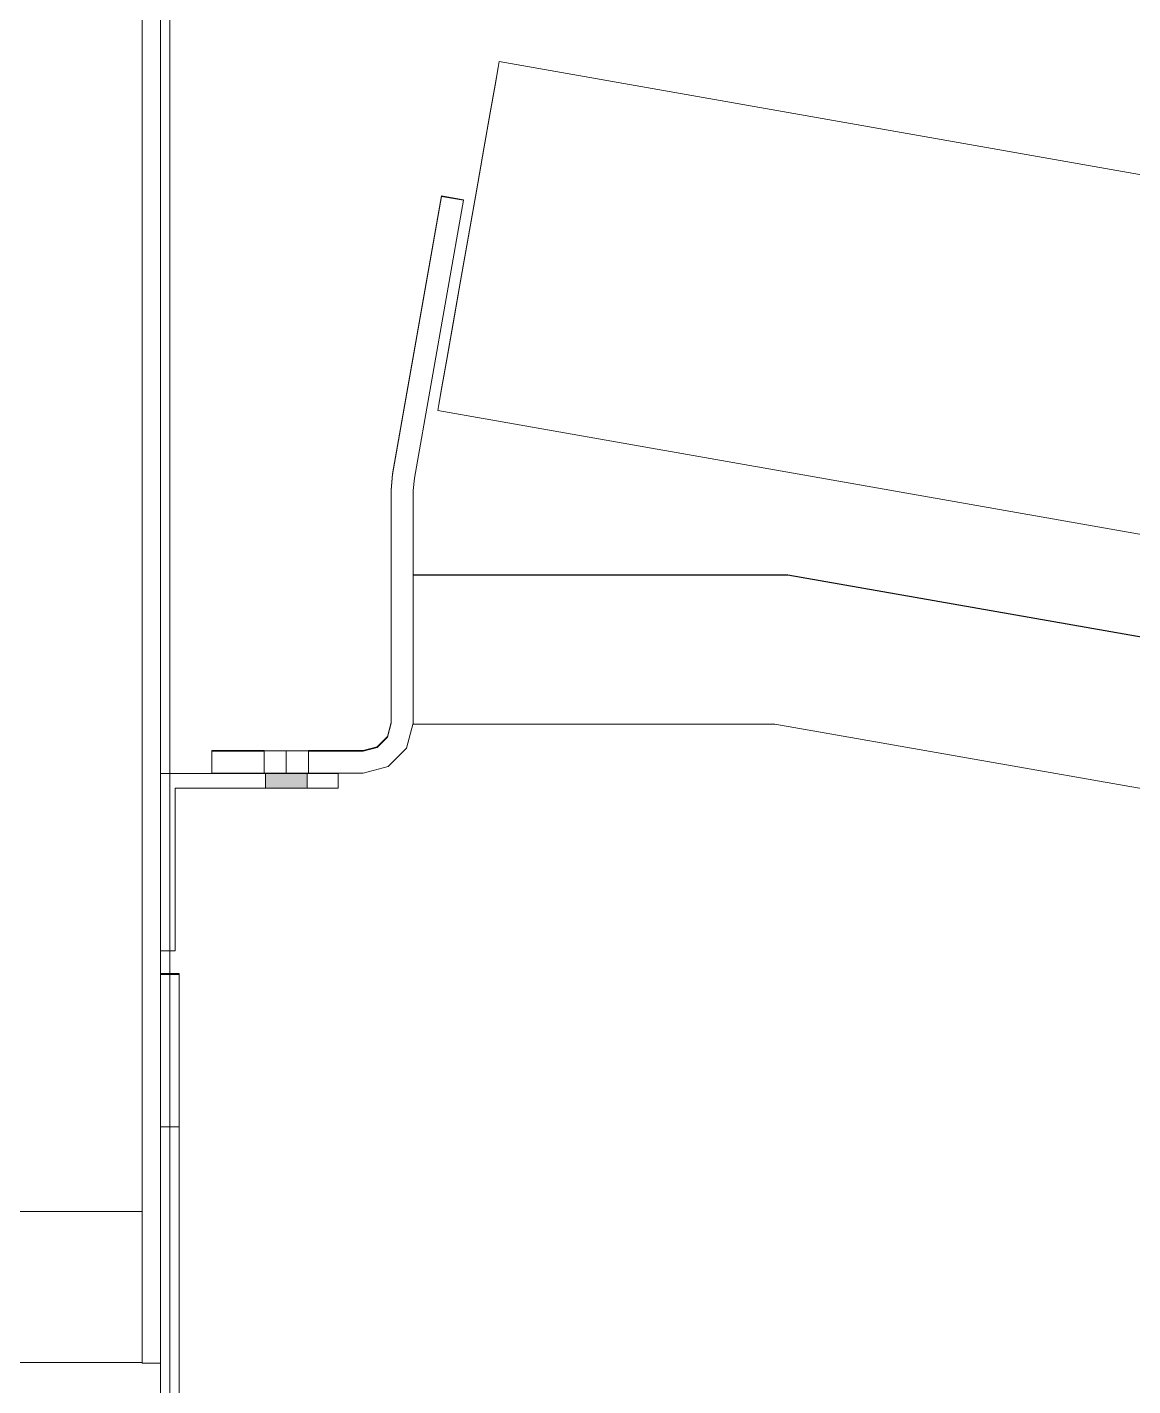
# Model space of a CAD drawing. Header units: millimetres. Extents: x -753 to 90, y 56274 to 56868.
# Drawn here: x -44.45 to -25.46, y 56689.46 to 56712.79 of the extents above; entities that cross this region are included whole.
import ezdxf

# ---------------------------------------------------------------- set-up
doc = ezdxf.new("R2010")
doc.units = ezdxf.units.MM
doc.linetypes.add('XKITLINE00', pattern=[0])
for name, color, linetype, lineweight in [('Cota', 4, 'Continuous', 0), ('Parafuso', 3, 'Continuous', 0), ('Peça', 2, 'Continuous', 0)]:
    doc.layers.add(name, color=color, linetype=linetype, lineweight=lineweight)

# ---------------------------------------------------------------- blocks, each defined once
blk = doc.blocks.new('*A59')
at = {"layer": 'Parafuso'}
for points in [[(-39.64, 56699.984), (-39.64, 56699.73), (-40.36, 56699.729), (-40.36, 56699.983)], [(-39.64, 56699.976), (-39.64, 56699.722), (-40.36, 56699.721), (-40.36, 56699.975)]]:
    blk.add_hatch(color=7, dxfattribs=at).paths.add_polyline_path(points, flags=17)
at = {"layer": 'Parafuso', "color": 7, "linetype": 'XKITLINE00', "lineweight": 0}
for p, q in [((-40.36, 56699.729), (-40.36, 56699.983)), ((-40.36, 56699.721), (-40.36, 56699.975)), ((-39.64, 56699.73), (-39.64, 56699.984)), ((-39.64, 56699.722), (-39.64, 56699.976))]:
    blk.add_line(p, q, dxfattribs=at)
blk = doc.blocks.new('*A61')
at = {"layer": 'Peça', "color": 1, "linetype": 'XKITLINE00', "lineweight": 0}
for p, q in [((-39.112, 56699.972), (-42.16, 56699.972)), ((-39.112, 56699.975), (-39.112, 56699.972)), ((-39.112, 56699.972), (-39.112, 56699.718)), ((-39.112, 56699.718), (-41.906, 56699.718)), ((-41.906, 56699.718), (-41.906, 56696.924)), ((-41.906, 56696.924), (-42.16, 56696.924))]:
    blk.add_line(p, q, dxfattribs=at)
blk = doc.blocks.new('*A62')
at = {"layer": 'Peça', "color": 1, "linetype": 'XKITLINE00', "lineweight": 0}
for p, q in [((-31.389, 56703.381), (-37.82, 56703.381)), ((-3.84, 56698.542), (-31.389, 56703.381))]:
    blk.add_line(p, q, dxfattribs=at)
blk = doc.blocks.new('*A63')
at = {"layer": 'Peça', "color": 1, "linetype": 'XKITLINE00', "lineweight": 0}
for p, q in [((-37.334, 56709.89), (-38.176, 56705.116)), ((-38.176, 56705.106), (-37.334, 56709.881)), ((-36.96, 56709.815), (-37.801, 56705.04)), ((-37.334, 56709.881), (-37.334, 56709.89)), ((-37.334, 56709.89), (-36.96, 56709.824)), ((-36.96, 56709.815), (-37.334, 56709.881)), ((-36.96, 56709.824), (-36.961, 56709.815)), ((-36.96, 56709.824), (-36.96, 56709.815)), ((-38.176, 56705.116), (-38.2, 56704.842)), ((-38.2, 56704.832), (-38.176, 56705.106)), ((-38.176, 56705.106), (-38.176, 56705.116)), ((-37.801, 56705.04), (-37.82, 56704.832)), ((-38.2, 56704.842), (-38.2, 56704.832)), ((-38.2, 56700.835), (-38.2, 56704.832)), ((-37.82, 56704.832), (-37.82, 56700.835)), ((-38.2, 56700.844), (-38.264, 56700.604)), ((-38.264, 56700.595), (-38.2, 56700.835)), ((-37.82, 56700.835), (-37.935, 56700.405)), ((-38.44, 56700.429), (-38.68, 56700.364)), ((-38.264, 56700.604), (-38.44, 56700.429)), ((-38.44, 56700.419), (-38.264, 56700.595)), ((-40.38, 56700.364), (-41.28, 56700.364)), ((-41.28, 56700.364), (-41.28, 56700.355)), ((-41.28, 56700.355), (-41.28, 56700.364)), ((-41.28, 56699.975), (-41.28, 56700.355)), ((-41.28, 56700.355), (-40.38, 56700.355)), ((-40.38, 56700.357), (-40.38, 56700.364)), ((-40.38, 56700.363), (-40.351, 56700.362)), ((-40.38, 56700.363), (-40.38, 56700.357)), ((-40.351, 56700.357), (-40.38, 56700.357)), ((-40.38, 56700.355), (-40.38, 56699.975)), ((-40.351, 56700.362), (-40.269, 56700.362)), ((-40.269, 56700.357), (-40.351, 56700.357)), ((-40.269, 56700.362), (-40.145, 56700.362)), ((-40.145, 56700.357), (-40.269, 56700.357)), ((-40.145, 56700.362), (-40, 56700.362)), ((-40, 56700.357), (-40.145, 56700.357)), ((-40, 56700.362), (-39.854, 56700.362)), ((-39.854, 56700.357), (-40, 56700.357)), ((-40, 56699.977), (-40, 56700.357)), ((-39.854, 56700.362), (-39.731, 56700.362)), ((-39.731, 56700.357), (-39.854, 56700.357)), ((-39.731, 56700.362), (-39.649, 56700.362)), ((-39.649, 56700.357), (-39.731, 56700.357)), ((-39.649, 56700.362), (-39.62, 56700.363)), ((-39.62, 56700.357), (-39.649, 56700.357)), ((-39.62, 56700.357), (-39.62, 56700.364)), ((-39.62, 56700.364), (-38.68, 56700.364)), ((-39.62, 56700.357), (-39.62, 56700.363)), ((-39.62, 56699.975), (-39.62, 56700.355)), ((-39.62, 56700.355), (-38.68, 56700.355)), ((-38.68, 56700.355), (-38.44, 56700.419)), ((-37.935, 56700.405), (-38.25, 56700.09)), ((-40.38, 56699.975), (-41.28, 56699.975)), ((-40.38, 56699.977), (-40.351, 56699.977)), ((-40.351, 56699.977), (-40.269, 56699.977)), ((-40.269, 56699.977), (-40.145, 56699.977)), ((-40.145, 56699.977), (-40, 56699.977)), ((-40, 56699.977), (-39.854, 56699.977)), ((-39.854, 56699.977), (-39.731, 56699.977)), ((-39.731, 56699.977), (-39.649, 56699.977)), ((-39.649, 56699.977), (-39.62, 56699.977)), ((-39.62, 56699.975), (-38.68, 56699.975)), ((-38.25, 56700.09), (-38.68, 56699.975))]:
    blk.add_line(p, q, dxfattribs=at)
blk = doc.blocks.new('*A64')
at = {"layer": 'Peça', "color": 1, "linetype": 'XKITLINE00', "lineweight": 0}
for p, q in [((-36.344, 56712.195), (-36.362, 56712.092)), ((-36.344, 56712.195), (-0.891, 56705.943)), ((-36.414, 56711.795), (-36.362, 56712.092)), ((-36.362, 56712.092), (-36.414, 56711.792)), ((-36.498, 56711.32), (-36.414, 56711.795)), ((-36.414, 56711.792), (-36.498, 56711.315)), ((-36.608, 56710.701), (-36.498, 56711.32)), ((-36.498, 56711.315), (-36.608, 56710.695)), ((-36.735, 56709.979), (-36.608, 56710.701)), ((-36.608, 56710.695), (-36.735, 56709.972)), ((-36.871, 56709.204), (-36.735, 56709.979)), ((-36.735, 56709.972), (-36.871, 56709.197)), ((-37.008, 56708.429), (-36.871, 56709.204)), ((-36.871, 56709.197), (-37.008, 56708.423)), ((-37.135, 56707.707), (-37.008, 56708.429)), ((-37.008, 56708.423), (-37.135, 56707.701)), ((-37.245, 56707.086), (-37.135, 56707.707)), ((-37.135, 56707.701), (-37.245, 56707.081)), ((-37.329, 56706.61), (-37.245, 56707.086)), ((-37.245, 56707.081), (-37.329, 56706.606)), ((-37.381, 56706.31), (-37.329, 56706.61)), ((-37.329, 56706.606), (-37.381, 56706.308)), ((-37.381, 56706.308), (-37.399, 56706.207)), ((-37.399, 56706.207), (-1.946, 56699.956))]:
    blk.add_line(p, q, dxfattribs=at)
blk = doc.blocks.new('*A67')
at = {"layer": 'Peça', "color": 1, "linetype": 'XKITLINE00', "lineweight": 0}
for p, q in [((-37.82, 56703.376), (-31.389, 56703.376)), ((-31.389, 56703.376), (-3.84, 56698.537)), ((-37.82, 56700.816), (-37.82, 56700.835)), ((-37.82, 56700.816), (-31.612, 56700.816)), ((-31.612, 56700.816), (-4.063, 56695.977))]:
    blk.add_line(p, q, dxfattribs=at)
blk = doc.blocks.new('*A78')
at = {"layer": 'Peça', "color": 1, "linetype": 'XKITLINE00', "lineweight": 0}
for p, q in [((-46.24, 56721.376), (-42.16, 56721.376)), ((-46.24, 56692.446), (-46.24, 56721.376)), ((-42.16, 56721.376), (-42.16, 56694.182)), ((-42.478, 56720.916), (-46.24, 56720.916)), ((-42.478, 56689.846), (-42.478, 56720.916)), ((-42.478, 56715.473), (-42.16, 56715.473)), ((-46.24, 56692.446), (-42.478, 56692.446)), ((-42.478, 56689.846), (-42.16, 56689.846))]:
    blk.add_line(p, q, dxfattribs=at)
blk = doc.blocks.new('*A80')
at = {"layer": 'Peça', "color": 1, "linetype": 'XKITLINE00', "lineweight": 0}
for p, q in [((-44.7, 56724.094), (-42.414, 56724.094)), ((-44.7, 56721.376), (-44.7, 56724.094)), ((-42.414, 56724.094), (-42.16, 56724.094)), ((-42.414, 56724.094), (-42.414, 56724.091)), ((-42.414, 56724.091), (-42.414, 56724.094)), ((-42.16, 56724.091), (-42.414, 56724.091)), ((-42.414, 56724.091), (-42.414, 56721.376)), ((-44.7, 56689.854), (-44.7, 56692.446)), ((-44.7, 56689.854), (-42.478, 56689.854))]:
    blk.add_line(p, q, dxfattribs=at)
blk = doc.blocks.new('*A81')
at = {"layer": 'Peça', "color": 1, "linetype": 'XKITLINE00', "lineweight": 0}
for p, q in [((-41.84, 56696.534), (-42.16, 56696.534)), ((-42.16, 56696.516), (-41.84, 56696.516)), ((-41.84, 56689.041), (-41.84, 56696.534)), ((-42.16, 56689.041), (-42.16, 56694.182)), ((-42.16, 56693.905), (-41.84, 56693.905)), ((-42.16, 56689.041), (-41.84, 56689.041))]:
    blk.add_line(p, q, dxfattribs=at)
blk = doc.blocks.new('*A2139')
at = {"layer": 'Cota', "color": 7, "linetype": 'XKITLINE00', "lineweight": 0}
blk.add_line((-42, 56730.938), (-42, 56660.417), dxfattribs=at)
blk = doc.blocks.new('*A2144')
at = {"layer": 'Cota', "color": 7, "linetype": 'XKITLINE00', "lineweight": 0}
blk.add_line((-42, 56730.938), (-42, 56669.109), dxfattribs=at)

msp = doc.modelspace()

# ---------------------------------------------------------------- block references
at = {"lineweight": 0}
for name in ['*A2139', '*A2144', '*A80', '*A78', '*A64', '*A63', '*A62', '*A67', '*A61', '*A59', '*A81']:
    msp.add_blockref(name, (0, 0), dxfattribs=at)

doc.saveas('drawing.dxf')
